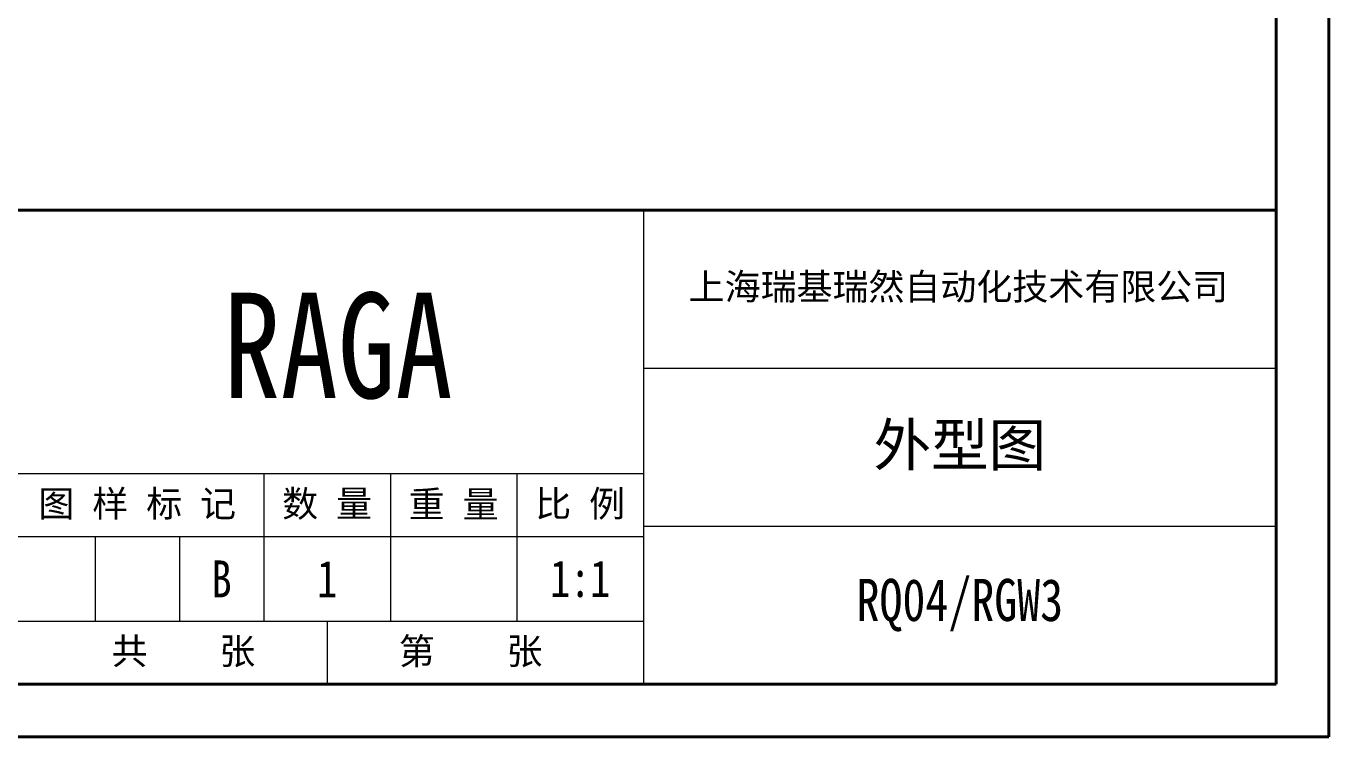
# Model space of a CAD drawing. Header units: millimetres. Extents: x 2344 to 4024, y 1094 to 2282.
# Drawn here: x 3529.6 to 4023.8, y 1093.7 to 1363.6 of the extents above; entities that cross this region are included whole.
import ezdxf

# ---------------------------------------------------------------- set-up
doc = ezdxf.new("R2010")
doc.units = ezdxf.units.MM
for name, color, linetype, lineweight in [('文字', 7, 'Continuous', 13), ('粗实线', 7, 'Continuous', 40), ('细实线', 3, 'Continuous', 13)]:
    doc.layers.add(name, color=color, linetype=linetype, lineweight=lineweight)
doc.styles.add('01', font='txt.shx')
doc.styles.get("Standard").update_dxf_attribs({"font": 'arial.ttf'})
doc.styles.add('STYLE1', font='txt.shx', dxfattribs={"width": 0.8, "height": 3, "bigfont": 'hzdx.shx'})

msp = doc.modelspace()

# ---------------------------------------------------------------- linework, layer by layer
at = {"layer": '粗实线'}
for p, q in [((4023.788, 1093.746), (4023.788, 2281.746)), ((4003.788, 1113.746), (4003.788, 2261.746)), ((4003.788, 1293.746), (3283.788, 1293.746)), ((2443.788, 1113.746), (4003.788, 1113.746)), ((2343.788, 1093.746), (4023.788, 1093.746))]:
    msp.add_line(p, q, dxfattribs=at)
at = {"layer": '细实线'}
for p, q in [((3763.788, 1293.746), (3763.788, 1113.746)), ((3763.788, 1233.746), (4003.788, 1233.746)), ((3283.788, 1193.746), (3763.788, 1193.746)), ((3619.78, 1193.572), (3619.78, 1137.572)), ((3667.788, 1193.746), (3667.788, 1137.746)), ((3715.788, 1193.746), (3715.788, 1137.746)), ((3763.788, 1173.746), (4003.788, 1173.746)), ((3763.788, 1169.746), (3523.788, 1169.746)), ((3555.788, 1169.746), (3555.788, 1137.746)), ((3587.788, 1169.746), (3587.788, 1137.746)), ((3523.788, 1137.746), (3763.788, 1137.746)), ((3643.788, 1137.746), (3643.788, 1113.746))]:
    msp.add_line(p, q, dxfattribs=at)

# ---------------------------------------------------------------- texts
at = {"layer": '文字', "char_height": 10, "attachment_point": 5}
for s, insert, width in [('{\\fSimSun|b0|i0|c134|p2;上海瑞基瑞然自动化技术有限公司}', (3883.235, 1264.116), 394.18588), ('{\\fSimSun|b0|i0|c134|p2;图 样 标 记}', (3571.784, 1181.746), 288), ('{\\fSimSun|b0|i0|c134|p2;数 量}', (3643.788, 1181.746), 288), ('{\\fSimSun|b0|i0|c134|p2;重 量}', (3691.788, 1181.746), 288), ('{\\fSimSun|b0|i0|c134|p2;比 例}', (3739.788, 1181.746), 288), ('{\\fSimSun|b0|i0|c134|p2;共    张        第    张}', (3643.788, 1125.746), 288)]:
    msp.add_mtext(s, dxfattribs=dict(at, insert=insert, width=width))
at = {"layer": '文字', "attachment_point": 5}
for s, insert, char_height, width, style in [('{\\fSimSun|b0|i0|c134|p2;\\W0.8;RAGA}', (3647.91, 1242.05), 40, 253.125, '01'), ('{\\fSimSun|b0|i0|c134|p2;外型图}', (3883.788, 1203.746), 16, 240, '01'), ('{\\fSimSun|b0|i0|c134|p2;B}', (3603.788, 1153.746), 14, 32, 'STYLE1'), ('{\\fSimSun|b0|i0|c134|p2;1}', (3643.784, 1153.746), 14, 32, 'STYLE1'), ('{\\fSimSun|b0|i0|c134|p2;1:1}', (3739.788, 1153.746), 14, 32, 'STYLE1'), ('\\pt176;{\\fSimSun|b0|i0|c134|p2;RQ04/RGW3}', (3883.788, 1143.746), 16, 240, 'STYLE1')]:
    msp.add_mtext(s, dxfattribs=dict(at, insert=insert, char_height=char_height, width=width, style=style))

doc.saveas('drawing.dxf')
